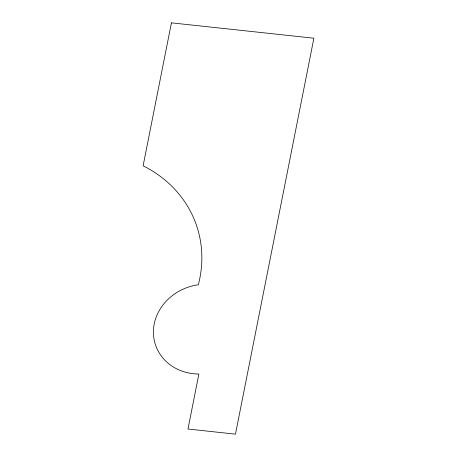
<?xml version="1.0" encoding="UTF-8"?>
<svg xmlns="http://www.w3.org/2000/svg" width="457" height="457" viewBox="0 0 457 457"><rect width="100%" height="100%" fill="white"/><g stroke="black" fill="none" stroke-linecap="round" stroke-linejoin="round"><path stroke-width="0.69" d="M171.432 22.85L143.11 165.828A123.321 110.651 -18.6 0 1 198.321 284.785A49.407 44.329 -18.6 0 0 153.421 332.359A49.407 44.329 -18.6 0 0 198.875 374.037L187.981 429.026L235.469 434.15L313.89 38.217L171.432 22.85"/></g></svg>
